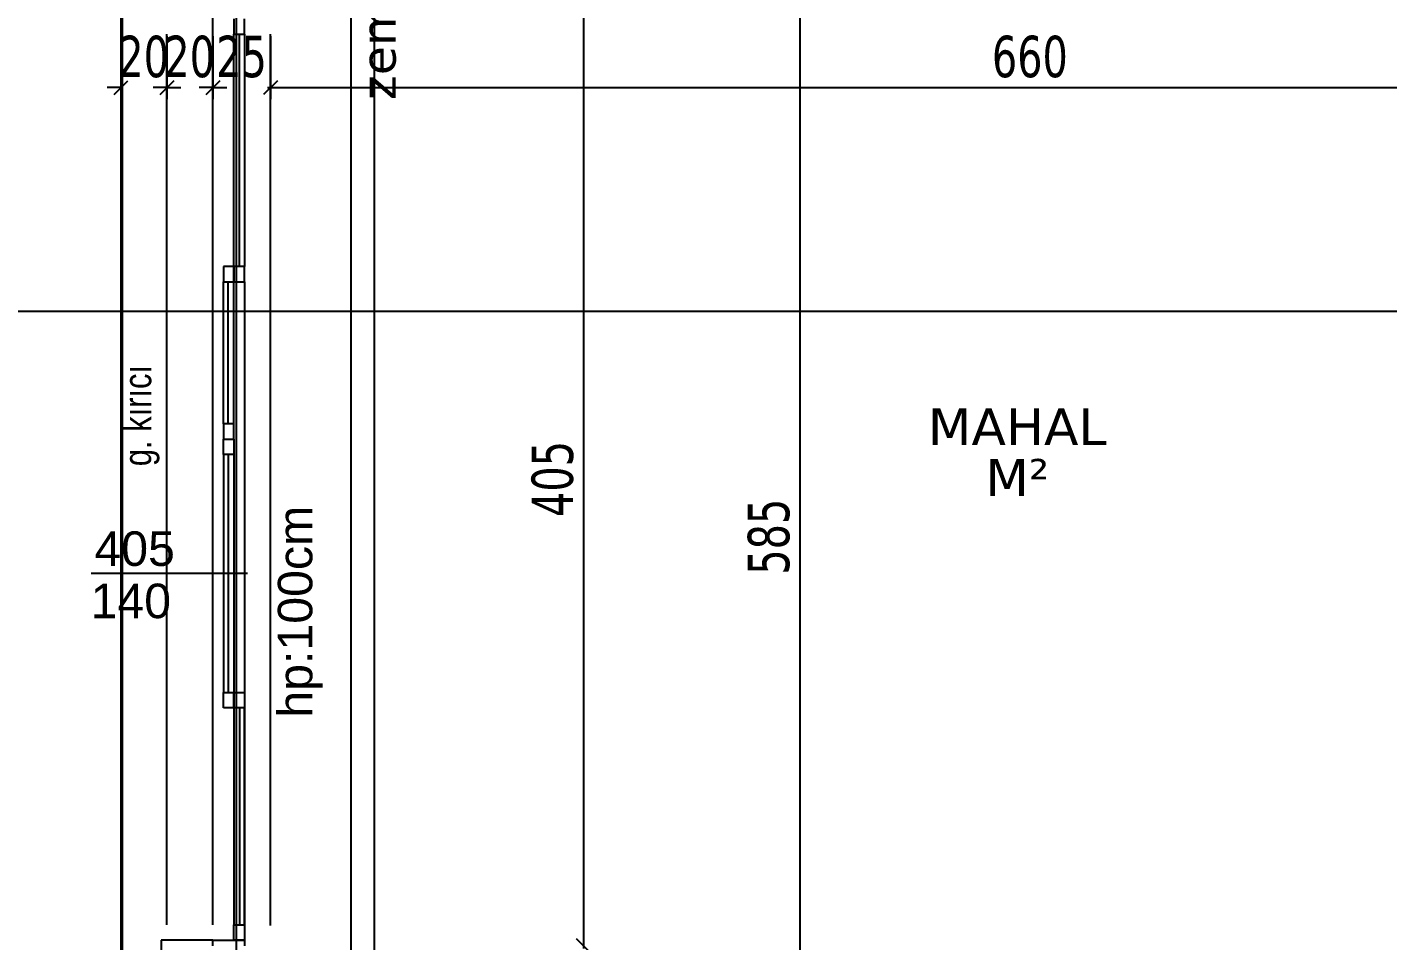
# Model space of a CAD drawing. Header units: millimetres. Extents: x 43168.9 to 43194.6, y -25545.1 to -25543.4.
# Drawn here: x 43175.0557 to 43175.174, y -25543.9646 to -25543.8852 of the extents above; entities that cross this region are included whole.
import ezdxf
from ezdxf.enums import TextEntityAlignment as Align

# ---------------------------------------------------------------- set-up
doc = ezdxf.new("R2010")
doc.units = ezdxf.units.MM
doc.header["$LTSCALE"] = 200
for name, pattern in [('DASHDOT', [1, 0.5, -0.25, 0, -0.25]), ('DASHDOT2', [0.5, 0.25, -0.125, 0, -0.125]), ('HIDDEN2', [0.1875, 0.125, -0.0625])]:
    doc.linetypes.add(name, pattern=pattern)
for name, color, linetype in [('aks_sgh', 5, 'DASHDOT2'), ('cam_sgh', 1, 'Continuous'), ('dograma_sgh', 43, 'Continuous'), ('gor-4_sgh', 17, 'Continuous'), ('izd.tas.alt_sgh', 214, 'HIDDEN2'), ('olcuic_sgh', 183, 'Continuous'), ('poz_sgh', 12, 'Continuous'), ('siva_sgh', 145, 'Continuous'), ('yapi-yaklasma_sgh', 41, 'DASHDOT'), ('yazi-merdi_sgh', 9, 'Continuous')]:
    doc.layers.add(name, color=color, linetype=linetype)
doc.styles.add('dim', font='VERDANA.TTF', dxfattribs={"width": 0.7})
doc.styles.add('text1', font='VERDANA.TTF')
doc.styles.add('text2', font='arial.ttf')

msp = doc.modelspace()

# ---------------------------------------------------------------- linework, layer by layer
at = {"color": 0, "linetype": 'ByBlock', "lineweight": -2}
for p, q in [((43175.06327849217, -25543.89105548641), (43175.06447849217, -25543.88985548641)), ((43175.06847849217, -25543.88985548641), (43175.06727849216, -25543.89105548641)), ((43175.06727849216, -25543.89105548641), (43175.06847849217, -25543.88985548641)), ((43175.07247849217, -25543.88985548641), (43175.07127849216, -25543.89105548641)), ((43175.07127849216, -25543.89105548641), (43175.07247849217, -25543.88985548641)), ((43175.07747849217, -25543.88985548641), (43175.07627849217, -25543.89105548641)), ((43175.07747849217, -25543.88985548641), (43175.07627849217, -25543.89105548641)), ((43175.10347224586, -25543.96439606882), (43175.10467224586, -25543.96559606882)), ((43175.10467224586, -25543.96559606882), (43175.10347224586, -25543.96439606882))]:
    msp.add_line(p, q, dxfattribs=at)
at = {"layer": 'aks_sgh'}
for p, q in [((43175.0738790417, -25543.74091939969), (43175.0738790417, -25544.60991939969)), ((43175.0858790417, -25543.74091939969), (43175.0858790417, -25544.60991939969)), ((43175.80687959124, -25543.90991015457), (43175.00487849217, -25543.90991015457))]:
    msp.add_line(p, q, dxfattribs=at)
at = {"layer": 'cam_sgh'}
for p, q in [((43175.07418849217, -25543.90599606882), (43175.07418849217, -25543.88581606882)), ((43175.07320849217, -25543.91966606882), (43175.07320849217, -25543.90732606882)), ((43175.07320849217, -25543.92232606882), (43175.07320849217, -25543.94299606882)), ((43175.07418849217, -25543.94432606882), (43175.07418849217, -25543.96317606882))]:
    msp.add_line(p, q, dxfattribs=at)
at = {"layer": 'dograma_sgh'}
for p, q in [((43175.07369849217, -25543.88448606882), (43175.07369849217, -25543.88581606882)), ((43175.07460849216, -25543.88581606882), (43175.07460849216, -25543.88448606882)), ((43175.07369849217, -25543.88581606882), (43175.07460849216, -25543.88581606882)), ((43175.07369849217, -25543.90599606882), (43175.07278849217, -25543.90599606882)), ((43175.07278849217, -25543.90599606882), (43175.07278849217, -25543.90732606882)), ((43175.07460849216, -25543.90599606882), (43175.07369849217, -25543.90599606882)), ((43175.07369849217, -25543.90599606882), (43175.07369849217, -25543.90732606882)), ((43175.07369849217, -25543.90732606882), (43175.07369849217, -25543.90599606882)), ((43175.07460849216, -25543.90732606882), (43175.07460849216, -25543.90599606882)), ((43175.07278849217, -25543.90732606882), (43175.07369849217, -25543.90732606882)), ((43175.07369849217, -25543.90732606882), (43175.07460849216, -25543.90732606882)), ((43175.07369849217, -25543.91966606882), (43175.07278849217, -25543.91966606882)), ((43175.07278849217, -25543.91966606882), (43175.07278849217, -25543.92099606882)), ((43175.07369849217, -25543.92099606882), (43175.07369849217, -25543.91966606882)), ((43175.07278849217, -25543.92232606882), (43175.07278849217, -25543.92099606882)), ((43175.07278849217, -25543.92099606882), (43175.07369849217, -25543.92099606882)), ((43175.07278849217, -25543.92099606882), (43175.07369849217, -25543.92099606882)), ((43175.07369849217, -25543.92099606882), (43175.07369849217, -25543.92232606882)), ((43175.07369849217, -25543.92232606882), (43175.07278849217, -25543.92232606882)), ((43175.07278849217, -25543.94432606882), (43175.07278849217, -25543.94299606882)), ((43175.07278849217, -25543.94299606882), (43175.07369849217, -25543.94299606882)), ((43175.07369849217, -25543.94432606882), (43175.07369849217, -25543.94299606882)), ((43175.07369849217, -25543.94299606882), (43175.07460849216, -25543.94299606882)), ((43175.07369849217, -25543.94299606882), (43175.07369849217, -25543.94432606882)), ((43175.07460849216, -25543.94299606882), (43175.07460849216, -25543.94432606882)), ((43175.07369849217, -25543.94432606882), (43175.07278849217, -25543.94432606882)), ((43175.07460849216, -25543.94432606882), (43175.07369849217, -25543.94432606882)), ((43175.07369849217, -25543.96450606882), (43175.07369849217, -25543.96317606882)), ((43175.07369849217, -25543.96317606882), (43175.07460849216, -25543.96317606882)), ((43175.07460849216, -25543.96317606882), (43175.07460849216, -25543.96450606882)), ((43175.07187849216, -25543.96499606882), (43175.07187849216, -25543.96450606882)), ((43175.07187849216, -25543.96450606882), (43175.07460849216, -25543.96450606882)), ((43175.07460849216, -25543.96450606882), (43175.07369849217, -25543.96450606882)), ((43175.07460849216, -25543.96450606882), (43175.07460849216, -25543.96499606882))]:
    msp.add_line(p, q, dxfattribs=at)
at = {"layer": 'gor-4_sgh'}
for p, q in [((43175.06387849217, -25543.85791939969), (43175.06387849217, -25544.47291939969)), ((43175.07187849216, -25543.92099606882), (43175.07187849216, -25543.88434606882)), ((43175.06787849217, -25543.96317606882), (43175.06787849217, -25543.88581606882)), ((43175.07369849217, -25543.90599606882), (43175.07369849217, -25543.88581606882)), ((43175.07460849216, -25543.88581606882), (43175.07460849216, -25543.90599606882)), ((43175.07687849217, -25543.9632449215), (43175.07687849217, -25543.88581606882)), ((43175.07278849217, -25543.91966606882), (43175.07278849217, -25543.90732606882)), ((43175.07369849217, -25543.91966606882), (43175.07369849217, -25543.90732606882)), ((43175.07460849216, -25543.90732606882), (43175.07460849216, -25543.96450606882)), ((43175.07187849216, -25543.96317606882), (43175.07187849216, -25543.92099606882)), ((43175.07278849217, -25543.92232606882), (43175.07278849217, -25543.94299606882)), ((43175.07369849217, -25543.92232606882), (43175.07369849217, -25543.94299606882)), ((43175.07369849217, -25543.94432606882), (43175.07369849217, -25543.96317606882)), ((43175.07460849216, -25543.96317606882), (43175.07460849216, -25543.94432606882))]:
    msp.add_line(p, q, dxfattribs=at)
at = {"layer": 'izd.tas.alt_sgh'}
msp.add_line((43175.0838790417, -25543.97791939969), (43175.0838790417, -25543.83791939969), dxfattribs=at)
at = {"layer": 'olcuic_sgh'}
for p, q in [((43175.12288136416, -25543.87067525491), (43175.12288136416, -25543.98816939969)), ((43175.10407224586, -25543.88374606882), (43175.10407224586, -25543.96524606882)), ((43175.06387849217, -25543.88599606882), (43175.06387849217, -25543.89145548641)), ((43175.06787849217, -25543.88599606882), (43175.06787849217, -25543.89145548641)), ((43175.06787849217, -25543.88599606882), (43175.06787849217, -25543.89145548641)), ((43175.07187849216, -25543.88599606882), (43175.07187849216, -25543.89145548641)), ((43175.07187849216, -25543.88599606882), (43175.07187849216, -25543.89145548641)), ((43175.07687849217, -25543.88599606882), (43175.07687849217, -25543.89145548641)), ((43175.07687849217, -25543.88599606882), (43175.07687849217, -25543.89145548641)), ((43175.06387849217, -25543.89045548641), (43175.06267849217, -25543.89045548641)), ((43175.06787849217, -25543.89045548641), (43175.06667849216, -25543.89045548641)), ((43175.06787849217, -25543.89045548641), (43175.06907849217, -25543.89045548641)), ((43175.07187849216, -25543.89045548641), (43175.07067849216, -25543.89045548641)), ((43175.07187849216, -25543.89045548641), (43175.07307849217, -25543.89045548641)), ((43175.07662849216, -25543.89045548641), (43175.20912897155, -25543.89045548641)), ((43175.07687849217, -25543.89045548641), (43175.07807849217, -25543.89045548641))]:
    msp.add_line(p, q, dxfattribs=at)
at = {"layer": 'poz_sgh'}
msp.add_line((43175.07488531852, -25543.93266106882), (43175.06130474173, -25543.93266106882), dxfattribs=at)
at = {"layer": 'siva_sgh'}
for p, q in [((43175.07187849216, -25543.96450606882), (43175.06737849217, -25543.96450606882)), ((43175.06737849217, -25543.96450606882), (43175.06737849217, -25544.00299606882))]:
    msp.add_line(p, q, dxfattribs=at)
at = {"layer": 'yapi-yaklasma_sgh'}
msp.add_line((43175.06399999916, -25544.72614544623), (43175.06399999916, -25543.79832022829), dxfattribs=at)
msp.add_line((43175.06399999916, -25544.72614544623), (43175.06399999916, -25543.79832022829), dxfattribs=at)

# ---------------------------------------------------------------- texts
at = {"color": 7, "style": 'text1'}
for tag, text, p in [('MAHAL', '', (43175.14177430755, -25543.91991045924)), ('M²', 'm²', (43175.14177430755, -25543.92429445924))]:
    msp.add_attdef(tag, text=text, height=0.003200000000004366, dxfattribs=at).set_placement(p, align=Align.MIDDLE)
at = {"layer": 'olcuic_sgh', "color": 2, "style": 'dim', "width": 0.7}
for s, p in [('20', (43175.06365297168, -25543.88954306196)), ('20', (43175.06765297168, -25543.88954306196)), ('25', (43175.07216143374, -25543.88954306196)), ('660', (43175.13957176074, -25543.88954427083))]:
    msp.add_text(s, height=0.0036, dxfattribs=at).set_placement(p)
for s, p in [('405', (43175.10316103028, -25543.92774380555)), ('585', (43175.12195805994, -25543.93276314664))]:
    msp.add_text(s, height=0.0036, rotation=90, dxfattribs=at).set_placement(p)
at = {"layer": 'poz_sgh', "style": 'text2'}
msp.add_text('hp:100cm', height=0.003, rotation=90, dxfattribs=at).set_placement((43175.08051284297, -25543.93597825026), align=Align.CENTER)
for s, p in [('405', (43175.06506981678, -25543.93199952347)), ('140', (43175.06473625608, -25543.93654085945))]:
    msp.add_text(s, height=0.003, dxfattribs=at).set_placement(p, align=Align.CENTER)
at = {"layer": 'yazi-merdi_sgh', "style": 'text1'}
msp.add_text('zemin kat izi', height=0.003, rotation=90, dxfattribs=at).set_placement((43175.08775550402, -25543.86549808221), align=Align.RIGHT)
at = {"layer": 'yazi-merdi_sgh', "style": 'text2', "width": 0.8}
msp.add_text('g. kırıcı', height=0.0024, rotation=90, dxfattribs=at).set_placement((43175.06651483956, -25543.92333634993))

doc.saveas('drawing.dxf')
